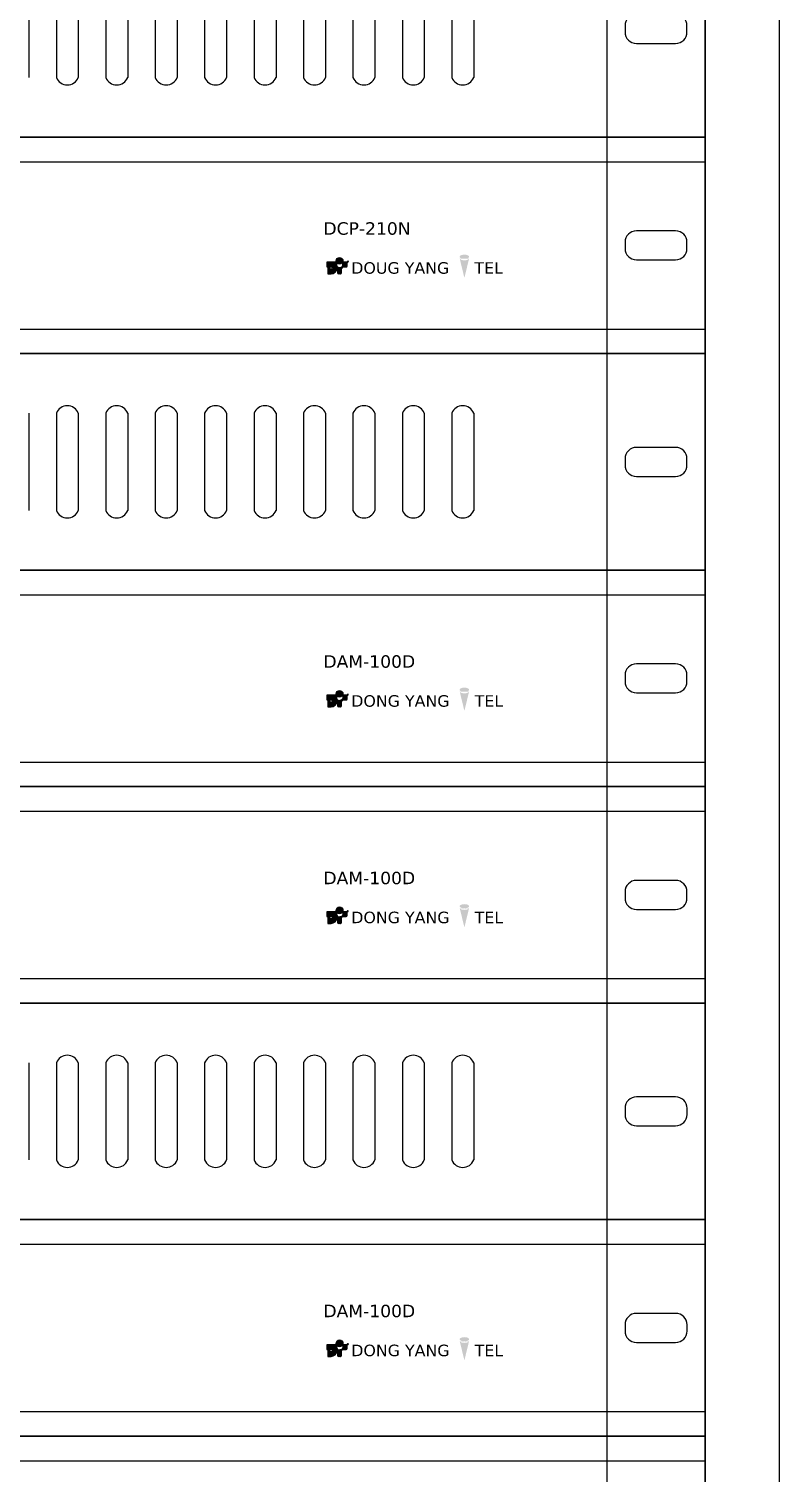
# Model space of a CAD drawing. Header units: millimetres. Extents: x 210163 to 420413, y -109 to 148391.
# Drawn here: x 269314 to 276628, y 58238 to 72327 of the extents above; entities that cross this region are included whole.
import ezdxf

# ---------------------------------------------------------------- set-up
doc = ezdxf.new("R2010")
doc.units = ezdxf.units.MM
doc.header["$LTSCALE"] = 50
doc.header["$MEASUREMENT"] = 0
doc.layers.get('0').update_dxf_attribs({"linetype": 'CONTINUOUS'})
doc.layers.add('TEXT', color=7, linetype='CONTINUOUS')
doc.styles.add('GND', font='verdana_0.ttf')

# ---------------------------------------------------------------- blocks, each defined once
blk = doc.blocks.new('Rack2-2000')
at = {"lineweight": -3}
for p, q in [((1192.00821924219, 1908.786124572464), (1192.008219242191, 104.7861245724645)), ((1212.00821924219, 1908.786124572464), (1212.008219242191, 104.7861245724645)), ((1227.00821924219, 1908.786124572464), (1227.008219242191, 104.7861245724645))]:
    blk.add_line(p, q, dxfattribs=at)
blk = doc.blocks.new('Blank(1)')
at = {"lineweight": -3}
for p, q in [((10630.16522672041, 3827.986509700993), (10150.16522672041, 3827.986509700993)), ((10630.16522672041, 3783.986509700993), (10630.16522672041, 3827.986509700993)), ((10150.16522672041, 3783.986509700993), (10630.16522672041, 3783.986509700993))]:
    blk.add_line(p, q, dxfattribs=at)
at = {"color": 0, "lineweight": -3}
for p, q in [((10492.79055345512, 3815.866262257002), (10492.79055345512, 3796.106757144988)), ((10492.79055345512, 3815.866262257002), (10492.79055345512, 3796.106757144988)), ((10498.36522949233, 3815.866262257002), (10498.36522949233, 3796.106757144988)), ((10498.36522949233, 3815.866262257002), (10498.36522949233, 3796.106757144988)), ((10502.82985486022, 3815.866262257002), (10502.82985486022, 3796.106757144988)), ((10502.82985486022, 3815.866262257002), (10502.82985486022, 3796.106757144988)), ((10508.40453089731, 3815.866262257002), (10508.40453089731, 3796.106757144988)), ((10508.40453089731, 3815.866262257002), (10508.40453089731, 3796.106757144988)), ((10508.40453089731, 3815.866262257002), (10508.40453089731, 3796.106757144988)), ((10508.40453089731, 3815.866262257002), (10508.40453089731, 3796.106757144988)), ((10512.8691562652, 3815.866262257002), (10512.8691562652, 3796.106757144988)), ((10512.8691562652, 3815.866262257002), (10512.8691562652, 3796.106757144988)), ((10512.8691562652, 3815.866262257002), (10512.8691562652, 3796.106757144988)), ((10512.8691562652, 3815.866262257002), (10512.8691562652, 3796.106757144988)), ((10518.44383230242, 3815.866262257002), (10518.44383230242, 3796.106757144988)), ((10518.44383230242, 3815.866262257002), (10518.44383230242, 3796.106757144988)), ((10518.44383230242, 3815.866262257002), (10518.44383230242, 3796.106757144988)), ((10522.90845767031, 3815.866262257002), (10522.90845767031, 3796.106757144988)), ((10522.90845767031, 3815.866262257002), (10522.90845767031, 3796.106757144988)), ((10522.90845767031, 3815.866262257002), (10522.90845767031, 3796.106757144988)), ((10528.48313370753, 3815.866262257002), (10528.48313370753, 3796.106757144988)), ((10528.48313370753, 3815.866262257002), (10528.48313370753, 3796.106757144988)), ((10532.94775907542, 3815.866262257002), (10532.94775907542, 3796.106757144988)), ((10532.94775907542, 3815.866262257002), (10532.94775907542, 3796.106757144988)), ((10538.52243511264, 3815.866262257002), (10538.52243511264, 3796.106757144988)), ((10538.52243511264, 3815.866262257002), (10538.52243511264, 3796.106757144988)), ((10542.9870604804, 3815.866262257002), (10542.9870604804, 3796.106757144988)), ((10542.9870604804, 3815.866262257002), (10542.9870604804, 3796.106757144988)), ((10548.56173651762, 3815.866262257002), (10548.56173651762, 3796.106757144988)), ((10548.56173651762, 3815.866262257002), (10548.56173651762, 3796.106757144988)), ((10553.02636188563, 3815.866262257002), (10553.02636188563, 3796.106757144988)), ((10553.02636188563, 3815.866262257002), (10553.02636188563, 3796.106757144988)), ((10558.60103792285, 3815.866262257002), (10558.60103792285, 3796.106757144988)), ((10558.60103792285, 3815.866262257002), (10558.60103792285, 3796.106757144988)), ((10563.06566329074, 3815.866262257002), (10563.06566329074, 3796.106757144988)), ((10563.06566329074, 3815.866262257002), (10563.06566329074, 3796.106757144988)), ((10568.64033932796, 3815.866262257002), (10568.64033932796, 3796.106757144988)), ((10568.64033932796, 3815.866262257002), (10568.64033932796, 3796.106757144988)), ((10573.10496469585, 3815.866262257002), (10573.10496469585, 3796.106757144988)), ((10573.10496469585, 3815.866262257002), (10573.10496469585, 3796.106757144988)), ((10578.67964073306, 3815.866262257002), (10578.67964073306, 3796.106757144988)), ((10583.14426610083, 3815.866262257002), (10583.14426610083, 3796.106757144988))]:
    blk.add_line(p, q, dxfattribs=at)
at = {"lineweight": -3}
blk.add_lwpolyline([(10613.87152746772, 3806.622998853604), (10613.87152746772, 3805.350020548385, 0.4142135623730952), (10616.17643476879, 3803.045113247435), (10624.15401867228, 3803.045113247435, 0.4142135623730951), (10626.45892597311, 3805.350020548385), (10626.45892597311, 3806.622998853604, 0.414213562373096), (10624.15401867228, 3808.927906154553), (10616.17643476879, 3808.927906154553, 0.4142135623730951)], format="xyb", close=True, dxfattribs=at)
at = {"color": 0, "lineweight": -3}
for centre, start, end in [((10500.59754217634, 3814.98573747581), 21.52651193566103, 158.473488064339), ((10500.59754217634, 3814.98573747581), 21.52651193566103, 158.473488064339), ((10510.63684358132, 3814.98573747581), 21.52651193566103, 158.473488064339), ((10510.63684358132, 3814.98573747581), 21.52651193566103, 158.473488064339), ((10510.63684358132, 3814.98573747581), 21.52651193566103, 158.473488064339), ((10510.63684358132, 3814.98573747581), 21.52651193566103, 158.473488064339), ((10520.67614498643, 3814.98573747581), 21.52651193566103, 158.473488064339), ((10520.67614498643, 3814.98573747581), 21.52651193566103, 158.473488064339), ((10520.67614498643, 3814.98573747581), 21.52651193566103, 158.473488064339), ((10530.71544639154, 3814.98573747581), 21.52651193566103, 158.473488064339), ((10530.71544639154, 3814.98573747581), 21.52651193566103, 158.473488064339), ((10540.75474779652, 3814.98573747581), 21.52651193566103, 158.473488064339), ((10540.75474779652, 3814.98573747581), 21.52651193566103, 158.473488064339), ((10550.79404920163, 3814.98573747581), 21.52651193566103, 158.473488064339), ((10550.79404920163, 3814.98573747581), 21.52651193566103, 158.473488064339), ((10560.83335060673, 3814.98573747581), 21.52651193566103, 158.473488064339), ((10560.83335060673, 3814.98573747581), 21.52651193566103, 158.473488064339), ((10570.87265201184, 3814.98573747581), 21.52651193566103, 158.473488064339), ((10570.87265201184, 3814.98573747581), 21.52651193566103, 158.473488064339), ((10580.91195341694, 3814.98573747581), 21.52651193566103, 158.473488064339), ((10500.59754217634, 3796.98728192618), 201.526511935661, 338.4734880643389), ((10500.59754217634, 3796.98728192618), 201.526511935661, 338.4734880643389), ((10510.63684358132, 3796.98728192618), 201.526511935661, 338.4734880643389), ((10510.63684358132, 3796.98728192618), 201.526511935661, 338.4734880643389), ((10510.63684358132, 3796.98728192618), 201.526511935661, 338.4734880643389), ((10510.63684358132, 3796.98728192618), 201.526511935661, 338.4734880643389), ((10520.67614498643, 3796.98728192618), 201.526511935661, 338.4734880643389), ((10520.67614498643, 3796.98728192618), 201.526511935661, 338.4734880643389), ((10520.67614498643, 3796.98728192618), 201.526511935661, 338.4734880643389), ((10530.71544639154, 3796.98728192618), 201.526511935661, 338.4734880643389), ((10530.71544639154, 3796.98728192618), 201.526511935661, 338.4734880643389), ((10540.75474779652, 3796.98728192618), 201.526511935661, 338.4734880643389), ((10540.75474779652, 3796.98728192618), 201.526511935661, 338.4734880643389), ((10550.79404920163, 3796.98728192618), 201.526511935661, 338.4734880643389), ((10550.79404920163, 3796.98728192618), 201.526511935661, 338.4734880643389), ((10560.83335060673, 3796.98728192618), 201.526511935661, 338.4734880643389), ((10560.83335060673, 3796.98728192618), 201.526511935661, 338.4734880643389), ((10570.87265201184, 3796.98728192618), 201.526511935661, 338.4734880643389), ((10570.87265201184, 3796.98728192618), 201.526511935661, 338.4734880643389), ((10580.91195341694, 3796.98728192618), 201.526511935661, 338.4734880643389)]:
    blk.add_arc(centre, 2.39969660771025, start, end, dxfattribs=at)
blk = doc.blocks.new('DAM-100D')
at = {"lineweight": -3}
h = blk.add_hatch(color=254, dxfattribs=at)
edge = h.paths.add_edge_path()
edge.add_ellipse((2122224.561668633, 1941780.789349227), major_axis=(-0.4812834065326116, 0.4812834065326116), ratio=0.9999999996309424, start_angle=225.0000000105727, end_angle=405.0000000105727)
edge.add_ellipse((2122224.561668633, 1941780.789349227), major_axis=(-0.4812834065326116, 0.4812834065326116), ratio=0.9999999996309424, start_angle=45.00000001057271, end_angle=225.0000000105727)
h = blk.add_hatch(color=254, dxfattribs=at)
edge = h.paths.add_edge_path()
edge.add_ellipse((2122249.911474437, 1941781.313226492), major_axis=(0.9672853192375892, 3e-16), ratio=0.4376593208088981, start_angle=192.1223906112213, end_angle=347.8776093887787, ccw=False)
edge.add_line((2122248.965758376, 1941781.224324513), (2122249.911474437, 1941777.326368035))
edge.add_line((2122249.911474437, 1941777.326368035), (2122250.857190498, 1941781.224324513))
edge = h.paths.add_edge_path()
edge.add_ellipse((2122249.911474437, 1941781.623456286), major_axis=(0.9672853192314504, 4.826934000000013e-10), ratio=0.4376593208116754, start_angle=-6.532858033726872e-08, end_angle=359.9999999346714)
h = blk.add_hatch(color=254, dxfattribs=at)
edge = h.paths.add_edge_path()
edge.add_line((2122222.81687562, 1941780.494617774), (2122221.967759088, 1941780.494617774))
edge.add_line((2122221.967759088, 1941780.494617774), (2122221.967759088, 1941779.542615854))
edge.add_line((2122221.967759088, 1941779.542615854), (2122222.88588001, 1941779.542615854))
edge.add_ellipse((2122222.88588001, 1941779.31282191), major_axis=(-0.1624888560410533, 0.1624888560410533), ratio=0.9999999998491722, start_angle=134.9999999956791, end_angle=314.9999999956791, ccw=False)
edge.add_line((2122222.88588001, 1941779.083027966), (2122222.551116072, 1941779.083027966))
edge.add_line((2122222.551116072, 1941779.083027966), (2122222.551116072, 1941779.445064686))
edge.add_line((2122222.551116072, 1941779.445064686), (2122222.1522177, 1941779.445064686))
edge.add_line((2122222.1522177, 1941779.445064686), (2122222.1522177, 1941778.131026046))
edge.add_line((2122222.1522177, 1941778.131026046), (2122222.81687562, 1941778.131026046))
edge.add_ellipse((2122222.81687562, 1941779.31282191), major_axis=(0.8356558691785338, 0.8356558691785338), ratio=0.9999999999975351, start_angle=225.0000000000706, end_angle=405.0000000000705)
h = blk.add_hatch(dxfattribs=at)
h.set_pattern_fill('ANGLE', color=254, scale=0.0048775583978623, style=0)
h.set_pattern_definition([(0, (2122194.569622966, 1941630.442416549), (0, 0.0340697454090683), [0.0247779966611406, -0.0092917487479277]), (90, (2122194.569622966, 1941630.442416549), (-0.0340697454090683, 0), [0.0247779966611406, -0.0092917487479277])])
edge = h.paths.add_edge_path()
edge.add_line((2122224.591791553, 1941779.444906215), (2122224.591791553, 1941778.131026046))
edge.add_line((2122224.591791553, 1941778.131026046), (2122224.773130739, 1941778.131026046))
edge.add_ellipse((2122224.773130739, 1941778.326128382), major_axis=(0.1379581847599464, 0.1379581847599464), ratio=0.999999999562052, start_angle=225.0000000125463, end_angle=314.9999999874536)
edge.add_line((2122224.968233075, 1941778.326128382), (2122224.968233075, 1941779.222327254))
edge.add_ellipse((2122225.288521675, 1941779.222327254), major_axis=(0.2264782409823917, 0.2264782409823917), ratio=0.9999999997173082, start_angle=45.00000000809848, end_angle=134.9999999919015, ccw=False)
edge.add_line((2122225.288521675, 1941779.542615854), (2122225.887367297, 1941779.542615854))
edge.add_ellipse((2122225.887367297, 1941779.73771819), major_axis=(-0.1379581848159432, 0.1379581848159432), ratio=0.9999999987502579, start_angle=134.9999999641974, end_angle=225.0000000358025)
edge.add_line((2122226.082469633, 1941779.73771819), (2122226.082469633, 1941780.461320879))
edge.add_line((2122226.082469633, 1941780.461320878), (2122226.169113455, 1941780.522220358))
edge.add_ellipse((2122226.221402848, 1941780.615848922), major_axis=(0.110889073047033, 0.04580683820386372), ratio=0.7777833198178966, start_angle=225.5122469753792, end_angle=551.2932104421664)
edge.add_line((2122226.119637812, 1941780.554039126), (2122226.035096976, 1941780.494617774))
edge.add_line((2122226.035096976, 1941780.494617774), (2122225.355842263, 1941780.494617774))
edge.add_ellipse((2122225.355842263, 1941780.324595786), major_axis=(-0.1202237003895396, 0.1202237003895396), ratio=0.9999999987603514, start_angle=-45.00000003551331, end_angle=81.12871090266911)
edge.add_line((2122225.218516432, 1941780.224350624), (2122225.218516432, 1941780.156607903))
edge.add_ellipse((2122224.618863486, 1941780.052864628), major_axis=(0.4303175121891616, 0.4303175121891616), ratio=0.9999999994344716, start_angle=222.450346132576, end_angle=324.8153288627108, ccw=False)
edge = h.paths.add_edge_path()
edge.add_ellipse((2122224.504473781, 1941780.052864628), major_axis=(0.4303175121902893, 0.4303175121902893), ratio=0.9999999996037604, start_angle=125.18467111133799, end_angle=227.5496538510692, ccw=False)
edge.add_line((2122223.904820835, 1941780.156607903), (2122223.904820835, 1941780.224350624))
edge.add_ellipse((2122223.767495004, 1941780.324595786), major_axis=(-0.1202237005223157, 0.1202237005223157), ratio=0.9999999988046492, start_angle=188.871289211111, end_angle=314.9999999657556)
edge.add_line((2122223.767495004, 1941780.494617774), (2122222.81687562, 1941780.494617774))
edge.add_ellipse((2122222.816875619, 1941779.31282191), major_axis=(-0.8356558691837048, 0.8356558691837048), ratio=0.9999999999772322, start_angle=234.4289297986897, end_angle=314.9999999767716, ccw=False)
edge.add_ellipse((2122223.834815592, 1941779.222327254), major_axis=(-0.2264782410381537, 0.2264782410381537), ratio=0.9999999994500964, start_angle=225.0000000574043, end_angle=287.5007052545735, ccw=False)
edge.add_line((2122224.155104192, 1941779.222327254), (2122224.155104192, 1941778.326128382))
edge.add_ellipse((2122224.350206528, 1941778.326128382), major_axis=(-0.1379581847599464, 0.1379581847599464), ratio=0.999999999562052, start_angle=45.00000001254627, end_angle=134.9999999874536)
edge.add_line((2122224.350206528, 1941778.131026046), (2122224.531545714, 1941778.131026046))
edge.add_line((2122224.531545714, 1941778.131026046), (2122224.531545714, 1941779.444906215))
at = {"color": 3, "lineweight": -3}
for p, q in [((2122298.831154388, 1941805.932607598), (2121818.831154388, 1941805.932607598)), ((2122298.831154388, 1941761.932607598), (2122298.831154388, 1941805.932607598)), ((2121818.831154388, 1941800.932607598), (2122298.831154388, 1941800.932607598)), ((2121818.831154388, 1941766.932607598), (2122298.831154388, 1941766.932607598)), ((2121818.831154388, 1941761.932607598), (2122298.831154388, 1941761.932607598))]:
    blk.add_line(p, q, dxfattribs=at)
at = {"color": 254, "lineweight": -3}
for p, q in [((2122223.767495004, 1941780.494617774), (2122222.81687562, 1941780.494617774)), ((2122223.904820835, 1941780.156607903), (2122223.904820835, 1941780.224350624)), ((2122224.155104192, 1941779.222327254), (2122224.155104192, 1941778.326128382)), ((2122224.531545714, 1941779.444906215), (2122224.531545714, 1941778.131026046)), ((2122224.531545714, 1941778.131026046), (2122224.350206528, 1941778.131026046))]:
    blk.add_line(p, q, dxfattribs=at)
at = {"lineweight": -3}
blk.add_lwpolyline([(2122282.537455136, 1941784.569096751), (2122282.537455136, 1941783.296118445, 0.4142135623730952), (2122284.842362437, 1941780.991211144), (2122292.81994634, 1941780.991211144, 0.4142135623730951), (2122295.124853641, 1941783.296118445), (2122295.124853641, 1941784.569096751, 0.414213562373096), (2122292.81994634, 1941786.874004052), (2122284.842362437, 1941786.874004052, 0.4142135623730951)], format="xyb", close=True, dxfattribs=at)
at = {"color": 254, "lineweight": -3}
blk.add_lwpolyline([(2122222.1522177, 1941779.445064686), (2122222.1522177, 1941778.131026046), (2122222.81687562, 1941778.131026046, 1.000000000000005), (2122222.81687562, 1941780.494617774), (2122221.967759088, 1941780.494617774), (2122221.967759088, 1941779.542615854), (2122222.88588001, 1941779.542615854, -0.9999999999999998), (2122222.88588001, 1941779.083027966), (2122222.551116072, 1941779.083027966), (2122222.551116072, 1941779.445064686)], format="xyb", close=True, dxfattribs=at)
blk.add_lwpolyline([(2122226.119637812, 1941780.554039126), (2122226.035096976, 1941780.494617774), (2122225.355842263, 1941780.494617774, 0.6135735587382025), (2122225.218516432, 1941780.224350624), (2122225.218516432, 1941780.156607903, -0.4789318693612534), (2122224.591791553, 1941779.444906215), (2122224.591791553, 1941778.131026046), (2122224.773130739, 1941778.131026046, 0.4142135623730883), (2122224.968233075, 1941778.326128382), (2122224.968233075, 1941779.222327254, -0.4142135623730951), (2122225.288521675, 1941779.542615854), (2122225.887367297, 1941779.542615854, 0.4142135623730951), (2122226.082469633, 1941779.73771819), (2122226.082469633, 1941780.461320878), (2122226.169113455, 1941780.522220359)], format="xyb", dxfattribs=at)
blk.add_circle((2122224.561668633, 1941780.789349227), 0.6806375207188391, dxfattribs=at)
for centre, radius, start, end in [((2122223.767495004, 1941780.324595786), 0.1700219875688007, 323.8712892699584, 90), ((2122224.504473781, 1941780.052864628), 0.6085608618221425, 170.184671117441, 272.5496536771643), ((2122223.834815592, 1941779.222327254), 0.320288599922157, 0, 62.5007051523733), ((2122224.350206528, 1941778.326128382), 0.1951023359144927, 180, 270)]:
    blk.add_arc(centre, radius, start, end, dxfattribs=at)
blk.add_ellipse((2122226.221402848, 1941780.615848922), major_axis=(0.110889073047033, 0.04580683820386374), ratio=0.7777833198178965, start_param=3.935931213290991, end_param=9.621881666105786, dxfattribs=at)
at = {"color": 3, "lineweight": -3, "style": 'GND'}
for s, height, p in [('DAM-100D', 2.536330366972833, (2122221.275940436, 1941786.098798291)), ('DONG YANG     TEL', 2.341228031087666, (2122226.929888318, 1941778.177199434))]:
    blk.add_text(s, height=height, dxfattribs=at).set_placement(p)
blk = doc.blocks.new('CHANNEL PROCESSOR')
at = {"layer": 'TEXT', "lineweight": -3}
h = blk.add_hatch(color=254, dxfattribs=at)
edge = h.paths.add_edge_path()
edge.add_ellipse((2132116.500817566, 1970422.297769777), major_axis=(0.9672853192375892, 3e-16), ratio=0.4376593208088981, start_angle=192.1223906112213, end_angle=347.8776093887787, ccw=False)
edge.add_line((2132115.555101505, 1970422.208867798), (2132116.500817566, 1970418.310911321))
edge.add_line((2132116.500817566, 1970418.31091132), (2132117.446533627, 1970422.208867798))
edge = h.paths.add_edge_path()
edge.add_ellipse((2132116.500817566, 1970422.607999571), major_axis=(0.9672853192314504, 4.826934000000013e-10), ratio=0.4376593208116754, start_angle=-6.532858033726872e-08, end_angle=359.9999999346714)
h = blk.add_hatch(color=254, dxfattribs=at)
edge = h.paths.add_edge_path()
edge.add_line((2132089.406218749, 1970421.479161059), (2132088.557102217, 1970421.479161059))
edge.add_line((2132088.557102217, 1970421.479161059), (2132088.557102217, 1970420.527159139))
edge.add_line((2132088.557102217, 1970420.527159139), (2132089.47522314, 1970420.527159139))
edge.add_arc((2132089.47522314, 1970420.297365195), 0.2297939439477471, -90.00000000432078, 89.99999999567922, ccw=False)
edge.add_line((2132089.47522314, 1970420.067571252), (2132089.140459201, 1970420.067571252))
edge.add_line((2132089.140459201, 1970420.067571252), (2132089.140459201, 1970420.429607971))
edge.add_line((2132089.140459201, 1970420.429607971), (2132088.74156083, 1970420.429607971))
edge.add_line((2132088.74156083, 1970420.429607971), (2132088.74156083, 1970419.115569331))
edge.add_line((2132088.74156083, 1970419.115569331), (2132089.406218749, 1970419.115569331))
edge.add_arc((2132089.406218749, 1970420.297365195), 1.181795863668959, 270.0000000000707, 450.0000000000707)
h = blk.add_hatch(dxfattribs=at)
h.set_pattern_fill('ANGLE', color=254, scale=0.0048775583978623, style=0)
h.set_pattern_definition([(0, (2132061.158966095, 1970271.426959834), (0, 0.0340697454090683), [0.0247779966611406, -0.0092917487479277]), (90, (2132061.158966095, 1970271.426959834), (-0.0340697454090683, 0), [0.0247779966611406, -0.0092917487479277])])
edge = h.paths.add_edge_path()
edge.add_line((2132091.181134682, 1970420.4294495), (2132091.181134682, 1970419.115569331))
edge.add_line((2132091.181134682, 1970419.115569331), (2132091.362473869, 1970419.115569331))
edge.add_arc((2132091.362473869, 1970419.310671667), 0.1951023359278894, 270.0000000125462, 359.9999999874537)
edge.add_line((2132091.557576204, 1970419.310671667), (2132091.557576204, 1970420.206870539))
edge.add_arc((2132091.877864804, 1970420.206870539), 0.3202885999797003, 90.00000000809843, 179.9999999919015, ccw=False)
edge.add_line((2132091.877864804, 1970420.527159139), (2132092.476710427, 1970420.527159139))
edge.add_ellipse((2132092.476710427, 1970420.722261475), major_axis=(-0.1379581848159432, 0.1379581848159432), ratio=0.9999999987502578, start_angle=134.9999999641975, end_angle=225.0000000358025)
edge.add_line((2132092.671812763, 1970420.722261475), (2132092.671812763, 1970421.445864164))
edge.add_line((2132092.671812763, 1970421.445864164), (2132092.758456584, 1970421.506763644))
edge.add_ellipse((2132092.810745978, 1970421.600392208), major_axis=(0.110889073047033, 0.04580683820386372), ratio=0.7777833198178966, start_angle=225.5122469753792, end_angle=551.2932104421664)
edge.add_line((2132092.708980942, 1970421.538582411), (2132092.624440105, 1970421.479161059))
edge.add_line((2132092.624440105, 1970421.479161059), (2132091.945185392, 1970421.479161059))
edge.add_ellipse((2132091.945185392, 1970421.309139071), major_axis=(-0.1202237003895396, 0.1202237003895396), ratio=0.9999999987603514, start_angle=-45.00000003551331, end_angle=81.12871090266911)
edge.add_line((2132091.807859562, 1970421.208893909), (2132091.807859562, 1970421.141151188))
edge.add_ellipse((2132091.208206615, 1970421.037407914), major_axis=(0.4303175121891616, 0.4303175121891616), ratio=0.9999999994344716, start_angle=222.450346132576, end_angle=324.81532886271077, ccw=False)
edge = h.paths.add_edge_path()
edge.add_ellipse((2132091.093816911, 1970421.037407914), major_axis=(0.4303175121902896, 0.4303175121902896), ratio=0.9999999996037598, start_angle=125.18467111133799, end_angle=227.5496538510692, ccw=False)
edge.add_line((2132090.494163965, 1970421.141151188), (2132090.494163965, 1970421.208893909))
edge.add_ellipse((2132090.356838133, 1970421.309139071), major_axis=(-0.1202237005223157, 0.1202237005223157), ratio=0.99999999880465, start_angle=188.871289211111, end_angle=314.9999999657556)
edge.add_line((2132090.356838133, 1970421.479161059), (2132089.406218749, 1970421.479161059))
edge.add_arc((2132089.406218748, 1970420.297365195), 1.181795863676272, 9.428929798689808, 89.99999997677162, ccw=False)
edge.add_ellipse((2132090.424158721, 1970420.206870539), major_axis=(-0.2264782410381537, 0.2264782410381537), ratio=0.9999999994500964, start_angle=225.0000000574043, end_angle=287.5007052545735, ccw=False)
edge.add_line((2132090.744447321, 1970420.206870539), (2132090.744447321, 1970419.310671667))
edge.add_arc((2132090.939549657, 1970419.310671667), 0.1951023359278895, 180.0000000125463, 269.9999999874537)
edge.add_line((2132090.939549657, 1970419.115569331), (2132091.120888843, 1970419.115569331))
edge.add_line((2132091.120888843, 1970419.115569331), (2132091.120888843, 1970420.4294495))
h = blk.add_hatch(color=254, dxfattribs=at)
edge = h.paths.add_edge_path()
edge.add_ellipse((2132091.151011763, 1970421.773892512), major_axis=(-0.4812834065326116, 0.4812834065326116), ratio=0.9999999996309424, start_angle=225.0000000105727, end_angle=405.0000000105727)
edge.add_ellipse((2132091.151011763, 1970421.773892512), major_axis=(-0.4812834065326116, 0.4812834065326116), ratio=0.9999999996309424, start_angle=45.00000001057271, end_angle=225.0000000105727)
at = {"lineweight": -3}
for p, q in [((2131685.420497518, 1970441.917150883), (2132165.420497518, 1970441.917150883)), ((2131685.420497518, 1970407.917150883), (2132165.420497518, 1970407.917150883))]:
    blk.add_line(p, q, dxfattribs=at)
at = {"color": 3, "lineweight": -3}
blk.add_lwpolyline([(2132165.420497518, 1970446.917150883), (2131685.420497518, 1970446.917150883), (2131685.420497518, 1970402.917150883), (2132165.420497518, 1970402.917150883)], close=True, dxfattribs=at)
at = {"lineweight": -3}
blk.add_lwpolyline([(2132149.126798265, 1970425.553640036), (2132149.126798265, 1970424.280661731, 0.4142135623730952), (2132151.431705566, 1970421.97575443), (2132159.40928947, 1970421.97575443, 0.4142135623730951), (2132161.714196771, 1970424.280661731), (2132161.714196771, 1970425.553640036, 0.414213562373096), (2132159.40928947, 1970427.858547337), (2132151.431705566, 1970427.858547337, 0.4142135623730951)], format="xyb", close=True, dxfattribs=at)
at = {"layer": 'TEXT', "color": 254, "lineweight": -3}
for p, q in [((2132090.356838133, 1970421.479161059), (2132089.406218749, 1970421.479161059)), ((2132090.494163965, 1970421.141151188), (2132090.494163965, 1970421.208893909)), ((2132090.744447321, 1970420.206870539), (2132090.744447321, 1970419.310671667)), ((2132091.120888844, 1970420.4294495), (2132091.120888844, 1970419.115569331)), ((2132091.120888844, 1970419.115569331), (2132090.939549657, 1970419.115569331))]:
    blk.add_line(p, q, dxfattribs=at)
blk.add_lwpolyline([(2132088.74156083, 1970420.429607971), (2132088.74156083, 1970419.115569331), (2132089.406218749, 1970419.115569331, 1.000000000000005), (2132089.406218749, 1970421.479161059), (2132088.557102217, 1970421.479161059), (2132088.557102217, 1970420.527159139), (2132089.47522314, 1970420.527159139, -0.9999999999999998), (2132089.47522314, 1970420.067571252), (2132089.140459201, 1970420.067571252), (2132089.140459201, 1970420.429607971)], format="xyb", close=True, dxfattribs=at)
blk.add_lwpolyline([(2132092.708980942, 1970421.538582411), (2132092.624440105, 1970421.479161059), (2132091.945185392, 1970421.479161059, 0.6135735587382025), (2132091.807859562, 1970421.208893909), (2132091.807859562, 1970421.141151188, -0.4789318693612534), (2132091.181134682, 1970420.4294495), (2132091.181134682, 1970419.115569331), (2132091.362473869, 1970419.115569331, 0.4142135623730883), (2132091.557576204, 1970419.310671667), (2132091.557576204, 1970420.206870539, -0.4142135623730951), (2132091.877864804, 1970420.527159139), (2132092.476710427, 1970420.527159139, 0.4142135623730951), (2132092.671812763, 1970420.722261475), (2132092.671812763, 1970421.445864164), (2132092.758456584, 1970421.506763644)], format="xyb", dxfattribs=at)
blk.add_circle((2132091.151011763, 1970421.773892512), 0.6806375207188391, dxfattribs=at)
for centre, radius, start, end in [((2132090.356838133, 1970421.309139071), 0.1700219875688007, 323.8712892651044, 90), ((2132091.09381691, 1970421.037407914), 0.6085608618221425, 170.1846711219233, 272.549653685157), ((2132090.424158721, 1970420.206870539), 0.320288599922157, 0, 62.50070513963338), ((2132090.939549657, 1970419.310671667), 0.1951023359144927, 180, 270)]:
    blk.add_arc(centre, radius, start, end, dxfattribs=at)
blk.add_ellipse((2132092.810745978, 1970421.600392208), major_axis=(0.110889073047033, 0.0458068382038638), ratio=0.7777833198178963, start_param=3.935931213290991, end_param=9.621881666105786, dxfattribs=at)
at = {"color": 3, "lineweight": -3, "style": 'GND'}
for s, height, p in [('DCP-210N', 2.536330366972833, (2132087.865283565, 1970427.083341577)), ('DOUG YANG     TEL', 2.341228031087666, (2132093.519231448, 1970419.161742719))]:
    blk.add_text(s, height=height, dxfattribs=at).set_placement(p)

msp = doc.modelspace()

# ---------------------------------------------------------------- block references
at = {"lineweight": -3}
for name, p, xscale, yscale, zscale in [('Rack2-2000', (217731.5899933176, 30337.16561808755), 48, 48, 48), ('Blank(1)', (-234339.9479880362, -110360.4502797152), 48, 48, 48), ('CHANNEL PROCESSOR', (-102068032.2009863, -94510086.51686274), 48, 47.99995198845861, 47.99995199999999), ('Blank(1)', (-234339.9479880602, -114584.4481671628), 48, 48, 48), ('DAM-100D', (-101594435.9238044, -93139637.87016268), 47.99999999910593, 47.99999999910593, 47.99999999910593), ('DAM-100D', (-101594435.9238044, -93141749.87016264), 47.99999999910593, 47.99999999910593, 47.99999999910593), ('Blank(1)', (-234339.9463656124, -120920.4568526719), 48, 48, 48), ('DAM-100D', (-101594435.9089966, -93145973.8656455), 47.99999999910593, 47.99999999910593, 47.99999999910593), ('DAM-100D', (-101594435.9089966, -93148085.86564545), 47.99999999910593, 47.99999999910593, 47.99999999910593)]:
    msp.add_blockref(name, p, dxfattribs=dict(at, xscale=xscale, yscale=yscale, zscale=zscale))

doc.saveas('drawing.dxf')
